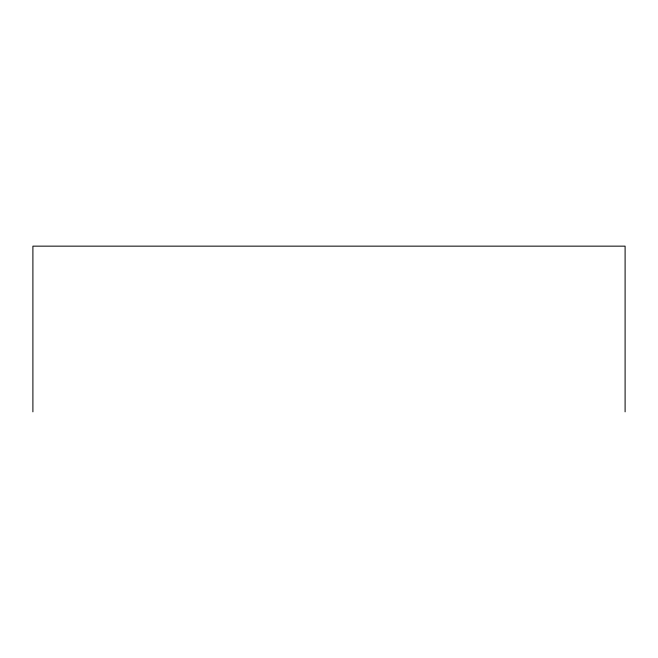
<?xml version="1.0" encoding="UTF-8"?>
<svg xmlns="http://www.w3.org/2000/svg" width="658" height="658" viewBox="0 0 658 658"><rect width="100%" height="100%" fill="white"/><g stroke="black" fill="none" stroke-linecap="round" stroke-linejoin="round"><path stroke-width="0.99" d="M625.1 411.85L625.1 246.15L32.9 246.15L32.9 411.85"/></g></svg>
